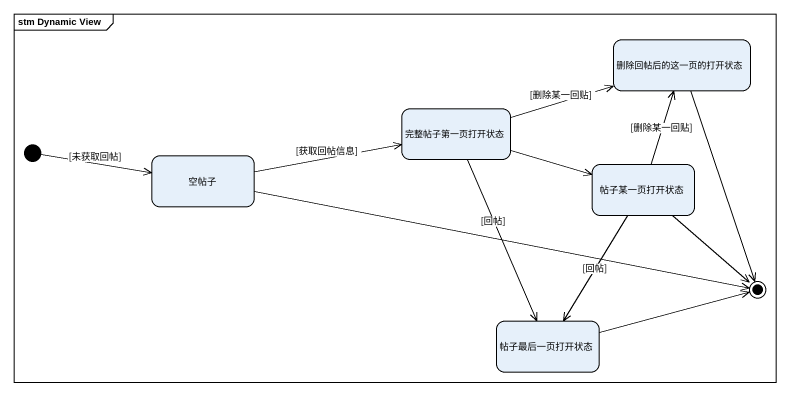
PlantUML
@startuml
mainframe stm Dynamic View
hide empty description
state 删除回帖后的这一页的打开状态
state 完整帖子第一页打开状态
state 空帖子
state 帖子某一页打开状态
state 帖子最后一页打开状态
[*] -right-> 空帖子 : [未获取回帖]
完整帖子第一页打开状态 -right-> 删除回帖后的这一页的打开状态 : [删除某一回贴]
完整帖子第一页打开状态 -right-> 帖子某一页打开状态
完整帖子第一页打开状态 --> 帖子最后一页打开状态 : [回帖]
空帖子 -right-> 完整帖子第一页打开状态 : [获取回帖信息]
帖子某一页打开状态 -up-> 删除回帖后的这一页的打开状态 : [删除某一回贴]
帖子某一页打开状态 --> 帖子最后一页打开状态 : [回帖]
删除回帖后的这一页的打开状态 --> [*]
空帖子 -right-> [*]
帖子某一页打开状态 --> [*]
帖子最后一页打开状态 -right-> [*]
@enduml
